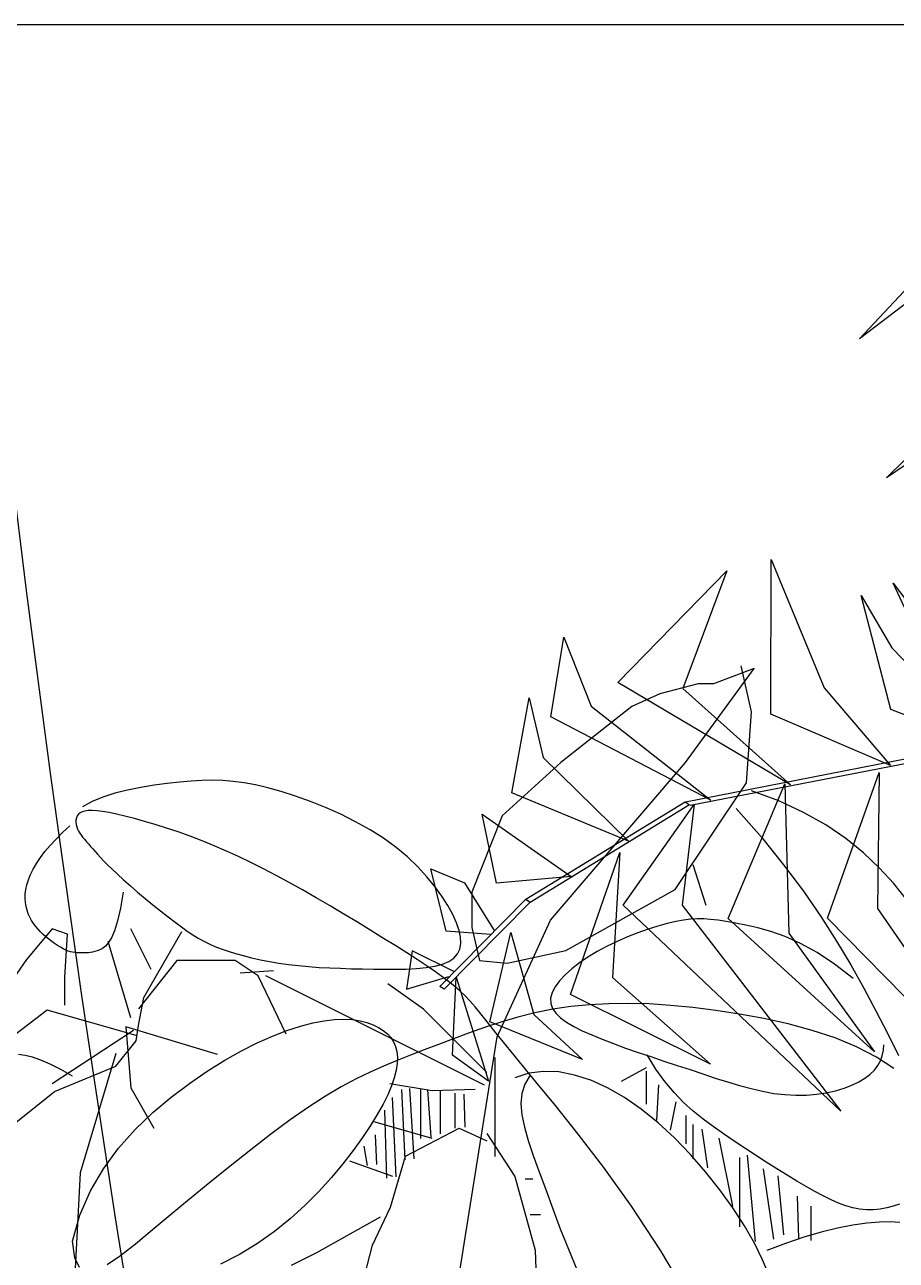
# Model space of a CAD drawing. Header units: metres. Extents: x 10 to 239, y 2 to 253.
# Drawn here: x 88.04 to 91.73, y 132.79 to 138.03 of the extents above; entities that cross this region are included whole.
import ezdxf

# ---------------------------------------------------------------- set-up
doc = ezdxf.new("R2010")
doc.units = ezdxf.units.M
doc.header["$MEASUREMENT"] = 0
doc.layers.add('0marcos', color=10, linetype='Continuous', plot=False)
doc.layers.add('1', color=7, linetype='Continuous')
doc.layers.add('cot200', color=9, linetype='Continuous')
doc.layers.add('barrera', color=7, linetype='Continuous', lineweight=0, true_color=0x9dbb63)
doc.layers.add('bloques ARBOLES', color=7, linetype='Continuous', true_color=0xb8d897)

# ---------------------------------------------------------------- blocks, each defined once
blk = doc.blocks.new('A$C6F4E7DED')
for p, q in [((1111.6, 2071.3), (1034.6, 2176.8)), ((1034.6, 2176.8), (1080.2, 2159.7)), ((1037.5, 2128.3), (1048.9, 2179.6)), ((1080.2, 2159.7), (1097.4, 2159.7)), ((1097.4, 2159.7), (1140.1, 2148.3)), ((1140.1, 2148.3), (1171.5, 2134)), ((1043.2, 2048.5), (1037.5, 2128.3)), ((1171.5, 2134), (1251.4, 2071.3)), ((1262.8, 1894.6), (1111.6, 2071.3)), ((1251.4, 2071.3), (1317, 2011.5)), ((1006.9, 2028.2), (1037.5, 2039.7)), ((1123, 1928.8), (1043.2, 2048.5)), ((1548.8, 2033.5), (1564.8, 2038.6)), ((1564.8, 2038.6), (1579.9, 2042.8)), ((1579.9, 2042.8), (1593.7, 2046.1)), ((1593.7, 2046.1), (1606.5, 2048.5)), ((1606.5, 2048.5), (1618.7, 2050.1)), ((1618.7, 2050.1), (1630.4, 2051.1)), ((1630.4, 2051.1), (1642, 2051.4)), ((1642, 2051.4), (1653.8, 2051.1)), ((1653.8, 2051.1), (1666, 2050.4)), ((1666, 2050.4), (1679, 2049.2)), ((1679, 2049.2), (1692.9, 2047.7)), ((1692.9, 2047.7), (1707.5, 2045.8)), ((1707.5, 2045.8), (1722.4, 2043.4)), ((1722.4, 2043.4), (1737.1, 2040.4)), ((1737.1, 2040.4), (1751.4, 2036.8)), ((979.2, 2015.3), (1006.9, 2028.2)), ((1515.2, 2020.8), (1532.2, 2027.5)), ((1532.2, 2027.5), (1548.8, 2033.5)), ((1751.4, 2036.8), (1764.8, 2032.5)), ((1764.8, 2032.5), (1777, 2027.4)), ((1777, 2027.4), (1787.6, 2021.4)), ((954.2, 2001.2), (979.2, 2015.3)), ((1054.6, 2019.7), (1026.4, 1987.4)), ((1317, 2011.5), (1351.2, 1926)), ((1481.4, 2004.9), (1498.1, 2013.2)), ((1498.1, 2013.2), (1515.2, 2020.8)), ((1729.6, 2008.5), (1740.1, 2011.1)), ((1740.1, 2011.1), (1749.6, 2013.3)), ((1749.6, 2013.3), (1757.9, 2015.1)), ((1757.9, 2015.1), (1765.2, 2016.3)), ((1765.2, 2016.3), (1771.4, 2017.1)), ((1771.4, 2017.1), (1776.8, 2017.4)), ((1776.8, 2017.4), (1781.3, 2017.4)), ((1781.3, 2017.4), (1785, 2016.9)), ((1785, 2016.9), (1788, 2016)), ((1788, 2016), (1790.5, 2014.8)), ((1790.5, 2014.8), (1792.3, 2013.2)), ((1792.3, 2013.2), (1793.7, 2011.3)), ((1793.7, 2011.3), (1794.6, 2009.1)), ((931.8, 1986), (954.2, 2001.2)), ((1465.3, 1995.9), (1481.4, 2004.9)), ((1680.4, 1993.4), (1693.5, 1997.8)), ((1693.5, 1997.8), (1706.2, 2001.8)), ((1706.2, 2001.8), (1718.3, 2005.3)), ((1718.3, 2005.3), (1729.6, 2008.5)), ((1793.3, 1996.7), (1792.1, 1994.3)), ((1794.2, 1999.2), (1793.3, 1996.7)), ((1794.9, 2001.8), (1794.2, 1999.2)), ((1794.6, 2009.1), (1795.1, 2006.8)), ((1795.2, 2004.3), (1794.9, 2001.8)), ((1795.1, 2006.8), (1795.2, 2004.3)), ((1810, 1992.7), (1801.9, 2000.1)), ((911.7, 1969.8), (931.8, 1986)), ((1026.4, 1987.4), (1001.4, 1956.5)), ((1436.1, 1976), (1450.1, 1986.3)), ((1450.1, 1986.3), (1465.3, 1995.9)), ((1640, 1977.9), (1653.5, 1983.4)), ((1653.5, 1983.4), (1667.1, 1988.6)), ((1667.1, 1988.6), (1680.4, 1993.4)), ((1783.1, 1982.4), (1780.9, 1979.9)), ((1785.2, 1984.8), (1783.1, 1982.4)), ((1787.2, 1987.2), (1785.2, 1984.8)), ((1789, 1989.5), (1787.2, 1987.2)), ((1790.7, 1991.9), (1789, 1989.5)), ((1792.1, 1994.3), (1790.7, 1991.9)), ((1817.4, 1985.4), (1810, 1992.7)), ((1824, 1978.3), (1817.4, 1985.4)), ((893.8, 1952.9), (911.7, 1969.8)), ((1423.3, 1965.3), (1436.1, 1976)), ((1612.7, 1965.7), (1626.4, 1972)), ((1626.4, 1972), (1640, 1977.9)), ((1773.7, 1971.5), (1770.9, 1968.3)), ((1776.2, 1974.5), (1773.7, 1971.5)), ((1778.6, 1977.2), (1776.2, 1974.5)), ((1780.9, 1979.9), (1778.6, 1977.2)), ((1829.9, 1971.4), (1824, 1978.3)), ((1835, 1964.6), (1829.9, 1971.4)), ((1001.4, 1956.5), (979.2, 1926.9)), ((1103.1, 1957), (1088.8, 1911.4)), ((1411.8, 1954.3), (1423.3, 1965.3)), ((1584.8, 1952), (1598.8, 1959.1)), ((1598.8, 1959.1), (1612.7, 1965.7)), ((1759.7, 1956.4), (1754.6, 1951.5)), ((1764, 1960.8), (1759.7, 1956.4)), ((1767.7, 1964.8), (1764, 1960.8)), ((1770.9, 1968.3), (1767.7, 1964.8)), ((1839.4, 1958.1), (1835, 1964.6)), ((1843.1, 1951.8), (1839.4, 1958.1)), ((877.8, 1935.5), (893.8, 1952.9)), ((1392.5, 1932.1), (1401.5, 1943.2)), ((1401.5, 1943.2), (1411.8, 1954.3)), ((1555.8, 1936.7), (1570.5, 1944.5)), ((1570.5, 1944.5), (1584.8, 1952)), ((1748.6, 1945.9), (1741.7, 1939.7)), ((1754.6, 1951.5), (1748.6, 1945.9)), ((1846.1, 1945.7), (1843.1, 1951.8)), ((1848.4, 1939.8), (1846.1, 1945.7)), ((863.7, 1917.6), (877.8, 1935.5)), ((979.2, 1926.9), (959.6, 1898.4)), ((1245.7, 1860.4), (1123, 1928.8)), ((1384.6, 1921.2), (1392.5, 1932.1)), ((1525.6, 1919.6), (1540.9, 1928.3)), ((1540.9, 1928.3), (1555.8, 1936.7)), ((1734.1, 1933), (1725.9, 1926)), ((1741.7, 1939.7), (1734.1, 1933)), ((1850.1, 1934.2), (1848.4, 1939.8)), ((1851.3, 1928.9), (1850.1, 1934.2)), ((1851.9, 1923.8), (1851.3, 1928.9)), ((1351.2, 1926), (1351.2, 1886.1)), ((1378, 1910.7), (1384.6, 1921.2)), ((1510, 1910.5), (1525.6, 1919.6)), ((1717.4, 1918.9), (1708.7, 1911.8)), ((1725.9, 1926), (1717.4, 1918.9)), ((1742, 1926), (1745.2, 1907.8)), ((1851, 1909.8), (1851.7, 1914.2)), ((1851.7, 1914.2), (1852, 1918.9)), ((1852, 1918.9), (1851.9, 1923.8)), ((1368.4, 1891.5), (1372.6, 1900.8)), ((1372.6, 1900.8), (1378, 1910.7)), ((1479.2, 1892), (1494.5, 1901.3)), ((1494.5, 1901.3), (1510, 1910.5)), ((1700.1, 1904.8), (1691.8, 1898.3)), ((1708.7, 1911.8), (1700.1, 1904.8)), ((1745.2, 1907.8), (1748.6, 1893.5)), ((1846.8, 1897.8), (1848.5, 1901.6)), ((1848.5, 1901.6), (1849.9, 1905.6)), ((1849.9, 1905.6), (1851, 1909.8)), ((959.6, 1898.4), (942, 1870.9)), ((1015.8, 1881.8), (1030.5, 1885.9)), ((1030.5, 1885.9), (1043.7, 1888.8)), ((1043.7, 1888.8), (1055.5, 1891)), ((1055.5, 1891), (1065.9, 1892.8)), ((1065.9, 1892.8), (1075, 1894.3)), ((1075, 1894.3), (1083.3, 1895.3)), ((1083.3, 1895.3), (1091, 1895.9)), ((1091, 1895.9), (1098.5, 1896)), ((1098.5, 1896), (1106, 1895.6)), ((1106, 1895.6), (1113.9, 1894.6)), ((1113.9, 1894.6), (1122.5, 1892.9)), ((1122.5, 1892.9), (1132.1, 1890.6)), ((1132.1, 1890.6), (1142.5, 1887.7)), ((1142.5, 1887.7), (1153.5, 1884.2)), ((1322.7, 1763.5), (1262.8, 1894.6)), ((1351.2, 1886.1), (1342.6, 1849)), ((1365.4, 1883), (1368.4, 1891.5)), ((1464.3, 1882.9), (1479.2, 1892)), ((1676.8, 1886.9), (1670.2, 1882.1)), ((1684, 1892.2), (1676.8, 1886.9)), ((1691.8, 1898.3), (1684, 1892.2)), ((1748.6, 1893.5), (1752, 1882.6)), ((1837.6, 1884.4), (1840.2, 1887.5)), ((1840.2, 1887.5), (1842.6, 1890.8)), ((1842.6, 1890.8), (1844.8, 1894.2)), ((1844.8, 1894.2), (1846.8, 1897.8)), ((982.5, 1868.4), (999.8, 1876.1)), ((999.8, 1876.1), (1015.8, 1881.8)), ((1153.5, 1884.2), (1164.9, 1880.2)), ((1164.9, 1880.2), (1176.5, 1875.6)), ((1176.5, 1875.6), (1188.1, 1870.5)), ((1363.5, 1868.2), (1363.8, 1875.2)), ((1363.8, 1875.2), (1365.4, 1883)), ((1436.5, 1865.5), (1450, 1874)), ((1450, 1874), (1464.3, 1882.9)), ((1657.9, 1874.2), (1651.8, 1870.9)), ((1663.9, 1878), (1657.9, 1874.2)), ((1670.2, 1882.1), (1663.9, 1878)), ((1719.1, 1807.7), (1676.4, 1881.8)), ((1710.6, 1839), (1733.4, 1884.6)), ((1752, 1882.6), (1755.4, 1874.6)), ((1755.4, 1874.6), (1758.8, 1868.9)), ((1804.7, 1878.9), (1821.8, 1884.6)), ((1807.6, 1830.5), (1804.7, 1878.9)), ((1821.8, 1884.6), (1850.4, 1850.4)), ((1822.3, 1870.5), (1825.5, 1873)), ((1825.5, 1873), (1828.7, 1875.7)), ((1828.7, 1875.7), (1831.8, 1878.5)), ((1831.8, 1878.5), (1834.8, 1881.4)), ((1834.8, 1881.4), (1837.6, 1884.4)), ((942, 1870.9), (926.1, 1844.2)), ((944.2, 1845.2), (963.9, 1858.2)), ((963.9, 1858.2), (982.5, 1868.4)), ((1188.1, 1870.5), (1199.5, 1865.1)), ((1199.5, 1865.1), (1210.5, 1859.2)), ((1210.5, 1859.2), (1220.9, 1853)), ((1311.3, 1846.2), (1245.7, 1860.4)), ((1364.6, 1861.9), (1363.5, 1868.2)), ((1367.2, 1856.5), (1364.6, 1861.9)), ((1412.6, 1850.2), (1423.9, 1857.6)), ((1423.9, 1857.6), (1436.5, 1865.5)), ((1624.5, 1859.7), (1616.3, 1857.1)), ((1632.2, 1862.3), (1624.5, 1859.7)), ((1639.2, 1865), (1632.2, 1862.3)), ((1645.7, 1867.8), (1639.2, 1865)), ((1651.8, 1870.9), (1645.7, 1867.8)), ((1733.4, 1784.9), (1759.1, 1870.4)), ((1758.8, 1868.9), (1762.1, 1865.2)), ((1762.1, 1865.2), (1765.3, 1862.7)), ((1765.3, 1862.7), (1768.4, 1861.1)), ((1768.4, 1861.1), (1771.2, 1860)), ((1771.2, 1860), (1773.9, 1859.1)), ((1773.9, 1859.1), (1776.4, 1858.4)), ((1776.4, 1858.4), (1778.8, 1858)), ((1778.8, 1858), (1781.1, 1857.8)), ((1781.1, 1857.8), (1783.3, 1857.6)), ((1783.3, 1857.6), (1785.5, 1857.6)), ((1785.5, 1857.6), (1787.6, 1857.6)), ((1787.6, 1857.6), (1789.7, 1857.6)), ((1789.7, 1857.6), (1791.9, 1857.6)), ((1791.9, 1857.6), (1794.1, 1857.8)), ((1794.1, 1857.8), (1796.4, 1858)), ((1796.4, 1858), (1798.8, 1858.4)), ((1798.8, 1858.4), (1801.2, 1859)), ((1801.2, 1859), (1803.9, 1859.8)), ((1803.9, 1859.8), (1806.6, 1860.9)), ((1806.6, 1860.9), (1809.6, 1862.3)), ((1809.6, 1862.3), (1812.6, 1864)), ((1812.6, 1864), (1815.8, 1865.9)), ((1815.8, 1865.9), (1819, 1868.1)), ((1819, 1868.1), (1822.3, 1870.5)), ((926.1, 1844.2), (911.6, 1818.2)), ((923.4, 1828.8), (944.2, 1845.2)), ((1220.9, 1853), (1230.4, 1846.5)), ((1230.4, 1846.5), (1239.1, 1839.8)), ((1342.6, 1849), (1311.3, 1846.2)), ((1371.3, 1851.9), (1367.2, 1856.5)), ((1376.9, 1848.1), (1371.3, 1851.9)), ((1384.1, 1845.1), (1376.9, 1848.1)), ((1392.6, 1842.8), (1384.1, 1845.1)), ((1402.3, 1843.4), (1412.6, 1850.2)), ((1556.6, 1844.7), (1545.4, 1843.4)), ((1567.5, 1846.3), (1556.6, 1844.7)), ((1578.1, 1848.1), (1567.5, 1846.3)), ((1588.3, 1850.1), (1578.1, 1848.1)), ((1598.1, 1852.3), (1588.3, 1850.1)), ((1590.8, 1831.9), (1616.5, 1849)), ((1607.4, 1854.6), (1598.1, 1852.3)), ((1616.3, 1857.1), (1607.4, 1854.6)), ((1616.5, 1849), (1682.1, 1849)), ((1682.1, 1849), (1724.9, 1794.9)), ((1850.4, 1850.4), (1896, 1784.9)), ((1239.1, 1839.8), (1246.6, 1833.1)), ((1246.6, 1833.1), (1252.9, 1826.3)), ((1336.9, 1709.4), (1582.2, 1831.9)), ((1377.2, 1825.5), (1384.7, 1831.2)), ((1384.7, 1831.2), (1393.1, 1837.1)), ((1402.4, 1841.3), (1392.6, 1842.8)), ((1393.1, 1837.1), (1402.3, 1843.4)), ((1413.1, 1840.2), (1402.4, 1841.3)), ((1424.6, 1839.6), (1413.1, 1840.2)), ((1436.6, 1839.4), (1424.6, 1839.6)), ((1449, 1839.4), (1436.6, 1839.4)), ((1461.5, 1839.5), (1449, 1839.4)), ((1473.9, 1839.7), (1461.5, 1839.5)), ((1486.2, 1840), (1473.9, 1839.7)), ((1498.4, 1840.4), (1486.2, 1840)), ((1510.5, 1840.9), (1498.4, 1840.4)), ((1522.3, 1841.5), (1510.5, 1840.9)), ((1534, 1842.4), (1522.3, 1841.5)), ((1545.4, 1843.4), (1534, 1842.4)), ((1559.4, 1766.4), (1590.8, 1831.9)), ((1573.7, 1837.6), (1610.8, 1834.8)), ((1807.6, 1799.1), (1807.6, 1830.5)), ((911.6, 1818.2), (897.9, 1792.7)), ((1252.9, 1826.3), (1257.8, 1819.7)), ((1257.8, 1819.7), (1261.2, 1813.2)), ((1364.1, 1814.6), (1370.3, 1820)), ((1370.3, 1820), (1377.2, 1825.5)), ((1405.4, 1794.6), (1445.3, 1823.1)), ((1261.2, 1813.2), (1262.8, 1806.9)), ((1262.8, 1806.9), (1262.6, 1801.1)), ((1347.3, 1797.1), (1352.9, 1803.4)), ((1352.9, 1803.4), (1358.3, 1809.1)), ((1358.3, 1809.1), (1364.1, 1814.6)), ((1724.9, 1776.3), (1719.1, 1807.7)), ((897.9, 1792.7), (884.9, 1767.6)), ((1023.6, 1784.1), (1050.9, 1789.1)), ((1050.9, 1789.1), (1077.6, 1793.2)), ((1077.6, 1793.2), (1103.4, 1796.4)), ((1103.4, 1796.4), (1128.2, 1798.8)), ((1128.2, 1798.8), (1152.1, 1800.4)), ((1152.1, 1800.4), (1175.2, 1801)), ((1175.2, 1801), (1197.5, 1800.7)), ((1197.5, 1800.7), (1219, 1799.6)), ((1219, 1799.6), (1240, 1797.5)), ((1240, 1797.5), (1260.4, 1794.4)), ((1256.9, 1790.2), (1251.7, 1785)), ((1260.6, 1795.5), (1256.9, 1790.2)), ((1260.4, 1794.4), (1280.3, 1790.4)), ((1262.6, 1801.1), (1260.6, 1795.5)), ((1280.3, 1790.4), (1299.7, 1785.5)), ((1333.5, 1780), (1341.1, 1789.4)), ((1334.1, 1723.4), (1405.4, 1794.6)), ((1341.1, 1789.4), (1347.3, 1797.1)), ((1727.7, 1764.9), (1827.5, 1793.4)), ((1827.5, 1793.4), (1887.4, 1747.8)), ((969.6, 1770.8), (996.3, 1778)), ((996.3, 1778), (1023.6, 1784.1)), ((1236.8, 1775.2), (1227.3, 1770.4)), ((1244.9, 1780.1), (1236.8, 1775.2)), ((1251.7, 1785), (1244.9, 1780.1)), ((1299.7, 1785.5), (1318.6, 1780)), ((1318.6, 1780), (1336.9, 1774.1)), ((1324.1, 1768.2), (1333.5, 1780)), ((1461.9, 1777), (1455.8, 1774)), ((1468.7, 1779.5), (1461.9, 1777)), ((1476.4, 1781.5), (1468.7, 1779.5)), ((1485, 1782.8), (1476.4, 1781.5)), ((1494.5, 1783.4), (1485, 1782.8)), ((1505.1, 1783), (1494.5, 1783.4)), ((1516.7, 1781.6), (1505.1, 1783)), ((1529.5, 1779.2), (1516.7, 1781.6)), ((1543.4, 1775.6), (1529.5, 1779.2)), ((1558.5, 1770.7), (1543.4, 1775.6)), ((1636.4, 1743.6), (1739.1, 1774.9)), ((1727.7, 1759.2), (1724.9, 1776.3)), ((1739.1, 1774.9), (1733.4, 1706.5)), ((884.9, 1767.6), (872.5, 1742.6)), ((919.6, 1752.4), (943.8, 1762.3)), ((943.8, 1762.3), (969.6, 1770.8)), ((1204.9, 1760.8), (1192.2, 1755.9)), ((1216.7, 1765.6), (1204.9, 1760.8)), ((1227.3, 1770.4), (1216.7, 1765.6)), ((1312.3, 1753.5), (1324.1, 1768.2)), ((1376.9, 1424.4), (1322.7, 1763.5)), ((1336.9, 1774.1), (1354.7, 1767.8)), ((1354.7, 1767.8), (1371.8, 1761.4)), ((1371.8, 1761.4), (1388.5, 1755)), ((1442, 1762.6), (1438.9, 1757.9)), ((1445.8, 1766.8), (1442, 1762.6)), ((1450.4, 1770.6), (1445.8, 1766.8)), ((1455.8, 1774), (1450.4, 1770.6)), ((1574.6, 1764.4), (1558.5, 1770.7)), ((1591.7, 1756.8), (1574.6, 1764.4)), ((1730.6, 1770.6), (1821.8, 1710.8)), ((889.5, 1748.4), (889.1, 1754.7)), ((890.8, 1742.4), (889.5, 1748.4)), ((897.4, 1740.9), (919.6, 1752.4)), ((1178.8, 1751), (1164.7, 1746.1)), ((1192.2, 1755.9), (1178.8, 1751)), ((1297.6, 1735.4), (1312.3, 1753.5)), ((1388.5, 1755), (1404.4, 1748.8)), ((1404.4, 1748.8), (1419.9, 1742.9)), ((1435.2, 1746.9), (1434.6, 1740.6)), ((1436.6, 1752.7), (1435.2, 1746.9)), ((1438.9, 1757.9), (1436.6, 1752.7)), ((1609.6, 1747.8), (1591.7, 1756.8)), ((1628.3, 1737.2), (1609.6, 1747.8)), ((1750.5, 1730.7), (1727.7, 1759.2)), ((877.7, 1727.9), (897.4, 1740.9)), ((892.9, 1736.7), (890.8, 1742.4)), ((895.9, 1731.3), (892.9, 1736.7)), ((1135.7, 1736.4), (1121, 1731.5)), ((1150.3, 1741.3), (1135.7, 1736.4)), ((1144.6, 1727.3), (1154.4, 1743.3)), ((1164.7, 1746.1), (1150.3, 1741.3)), ((1279.4, 1713.2), (1297.6, 1735.4)), ((1325.5, 1740.4), (1325.5, 1629.3)), ((1419.9, 1742.9), (1435, 1737)), ((1434.6, 1740.6), (1434.9, 1733.6)), ((1434.9, 1733.6), (1436, 1726)), ((1435, 1737), (1450, 1730.8)), ((1647.8, 1725.1), (1628.3, 1737.2)), ((1750.5, 1745), (1790.5, 1611)), ((1812.2, 1727), (1824, 1733)), ((1824, 1733), (1834.5, 1737.4)), ((1834.5, 1737.4), (1843.9, 1740.6)), ((1843.9, 1740.6), (1852.2, 1742.7)), ((1852.2, 1742.7), (1859.5, 1743.8)), ((899.7, 1726.2), (895.9, 1731.3)), ((904.6, 1721.4), (899.7, 1726.2)), ((910.4, 1717), (904.6, 1721.4)), ((1092.1, 1721.9), (1078.1, 1717.3)), ((1106.4, 1726.7), (1092.1, 1721.9)), ((1121, 1731.5), (1106.4, 1726.7)), ((1134.6, 1713.3), (1144.6, 1727.3)), ((1155.6, 1728.7), (1183.6, 1713.4)), ((1155.6, 1724.9), (1155.6, 1688)), ((1217.5, 1714.8), (1235.8, 1720.7)), ((1235.8, 1720.7), (1253.6, 1724.1)), ((1253.6, 1724.1), (1270.8, 1724.7)), ((1270.8, 1724.7), (1287.2, 1722.6)), ((1285.6, 1720.5), (1291.7, 1710.6)), ((1287.2, 1722.6), (1302.7, 1717.7)), ((1436, 1726), (1438.2, 1717.6)), ((1450, 1730.8), (1465.2, 1724)), ((1465.2, 1724), (1481, 1716.4)), ((1667.8, 1711.3), (1647.8, 1725.1)), ((1819, 1702.2), (1750.5, 1730.7)), ((1799, 1719.3), (1812.2, 1727)), ((917.2, 1712.9), (910.4, 1717)), ((925, 1709.2), (917.2, 1712.9)), ((933.7, 1705.9), (925, 1709.2)), ((943.3, 1703), (933.7, 1705.9)), ((1037.9, 1705.4), (1025, 1702.4)), ((1051, 1708.9), (1037.9, 1705.4)), ((1064.4, 1712.9), (1051, 1708.9)), ((1078.1, 1717.3), (1064.4, 1712.9)), ((1124.3, 1700.9), (1134.6, 1713.3)), ((1141.6, 1709.6), (1144.1, 1670.1)), ((1180, 1695.6), (1198.8, 1706.4)), ((1198.8, 1706.4), (1217.5, 1714.8)), ((1257.3, 1686.4), (1279.4, 1713.2)), ((1291.7, 1710.6), (1295.1, 1700)), ((1395.7, 1703.1), (1442.9, 1710.7)), ((1408.5, 1705.6), (1408.5, 1649.6)), ((1421.2, 1705.6), (1416.1, 1626.7)), ((1438.2, 1717.6), (1441.3, 1708.5)), ((1441.3, 1708.5), (1445.4, 1698.6)), ((1481, 1716.4), (1497.6, 1707.4)), ((1497.6, 1707.4), (1515.2, 1697)), ((1688.3, 1695.8), (1667.8, 1711.3)), ((1733.4, 1706.5), (1707.7, 1660.9)), ((953.6, 1700.8), (943.3, 1703)), ((964.5, 1699.2), (953.6, 1700.8)), ((975.9, 1698.2), (964.5, 1699.2)), ((987.7, 1698), (975.9, 1698.2)), ((999.9, 1698.7), (987.7, 1698)), ((1012.3, 1700.1), (999.9, 1698.7)), ((1025, 1702.4), (1012.3, 1700.1)), ((1113.8, 1690), (1124.3, 1700.9)), ((1161.1, 1682.5), (1180, 1695.6)), ((1295.1, 1700), (1296.1, 1688.5)), ((1347.3, 1704.4), (1395.7, 1703.1)), ((1360, 1699.3), (1358.8, 1662.3)), ((1370.2, 1700.5), (1370.2, 1661.1)), ((1386.8, 1703.1), (1386.8, 1654.7)), ((1400.8, 1704.4), (1397, 1650.9)), ((1430.1, 1704.4), (1426.3, 1625.4)), ((1440.3, 1695.5), (1436.5, 1606.3)), ((1445.4, 1698.6), (1450.7, 1687.9)), ((1515.2, 1697), (1534.2, 1684.7)), ((1708.8, 1678.6), (1688.3, 1695.8)), ((1890.3, 1645.2), (1819, 1702.2)), ((1091.8, 1671.3), (1102.9, 1680.2)), ((1102.9, 1680.2), (1113.8, 1690)), ((1122.5, 1690.5), (1128.8, 1658.7)), ((1142.2, 1667.2), (1161.1, 1682.5)), ((1231.7, 1654.5), (1257.3, 1686.4)), ((1296.1, 1688.5), (1295.1, 1676)), ((1449.2, 1681.4), (1446.7, 1605.1)), ((1450.7, 1687.9), (1457.2, 1676.4)), ((1534.2, 1684.7), (1554.8, 1670.3)), ((1728.6, 1659.5), (1708.8, 1678.6)), ((1080.5, 1662.9), (1091.8, 1671.3)), ((1103.4, 1665), (1103.4, 1626.8)), ((1111, 1675.2), (1111, 1643.4)), ((1123.8, 1650.1), (1142.2, 1667.2)), ((1295.1, 1676), (1292.2, 1662.2)), ((1395.7, 1649.6), (1462, 1668.7)), ((1457.2, 1676.4), (1464.9, 1663.9)), ((1464.9, 1663.9), (1473.9, 1650.5)), ((1554.8, 1670.3), (1576.5, 1654.2)), ((1057, 1646.6), (1068.8, 1654.7)), ((1074, 1649.8), (1058.8, 1573.4)), ((1068.8, 1654.7), (1080.5, 1662.9)), ((1093.2, 1659.9), (1086.8, 1616.6)), ((1105.9, 1631.6), (1123.8, 1650.1)), ((1203.2, 1617.1), (1231.7, 1654.5)), ((1292.2, 1662.2), (1287.8, 1647.2)), ((1334.1, 1655.2), (1302.7, 1606.8)), ((1365.5, 1660.9), (1334.1, 1646.7)), ((1425.4, 1629.6), (1365.5, 1660.9)), ((1459.4, 1653.4), (1458.2, 1620.3)), ((1473.9, 1650.5), (1484.1, 1636.1)), ((1576.5, 1654.2), (1599.1, 1636.8)), ((1747.3, 1638.5), (1728.6, 1659.5)), ((1032.9, 1630.6), (1044.9, 1638.6)), ((1044.9, 1638.6), (1057, 1646.6)), ((1287.8, 1647.2), (1282.2, 1630.5)), ((1472.2, 1640.7), (1468.4, 1619.1)), ((1484.1, 1636.1), (1495.7, 1621.1)), ((1599.1, 1636.8), (1622.1, 1618.6)), ((1764.3, 1615.6), (1747.3, 1638.5)), ((1009.1, 1615.5), (1020.9, 1622.9)), ((1020.9, 1622.9), (1032.9, 1630.6)), ((1042.2, 1630.7), (1033.3, 1533.9)), ((1051.1, 1628.1), (1051.1, 1550.4)), ((1088.9, 1612), (1105.9, 1631.6)), ((1282.2, 1630.5), (1275.6, 1612.2)), ((1442.5, 1572.6), (1425.4, 1629.6)), ((1439.6, 1606.8), (1488.1, 1623.9)), ((986.6, 1601.7), (997.6, 1608.4)), ((997.6, 1608.4), (1009.1, 1615.5)), ((1024.4, 1615.4), (1012.9, 1536.4)), ((1072.9, 1591.9), (1088.9, 1612)), ((1172.2, 1573.6), (1203.2, 1617.1)), ((1275.6, 1612.2), (1268.3, 1592.1)), ((1495.7, 1621.1), (1508.6, 1605.6)), ((1622.1, 1618.6), (1645.1, 1600)), ((1778.9, 1590.6), (1764.3, 1615.6)), ((1790.5, 1611), (1804.7, 1337.5)), ((966.3, 1590), (976.1, 1595.6)), ((976.1, 1595.6), (986.6, 1601.7)), ((1007.8, 1607.7), (1001.4, 1541.5)), ((1302.7, 1606.8), (1279.9, 1524.1)), ((1282.8, 1603.7), (1291.3, 1603.7)), ((1508.6, 1605.6), (1522.8, 1590)), ((1645.1, 1600), (1667.6, 1581.5)), ((939.9, 1577), (948.3, 1580.7)), ((948.3, 1580.7), (957, 1585)), ((957, 1585), (966.3, 1590)), ((986.1, 1584.8), (984.8, 1537.7)), ((1058.3, 1571.6), (1072.9, 1591.9)), ((1268.3, 1592.1), (1260.4, 1570.6)), ((1522.8, 1590), (1538.2, 1574.5)), ((1667.6, 1581.5), (1689.3, 1563.5)), ((1790.7, 1563.4), (1778.9, 1590.6)), ((871.3, 1575.8), (878.4, 1573.5)), ((878.4, 1573.5), (885.8, 1571.6)), ((885.8, 1571.6), (893.3, 1570.2)), ((893.3, 1570.2), (901, 1569.5)), ((901, 1569.5), (908.6, 1569.5)), ((908.6, 1569.5), (916.3, 1570.2)), ((916.3, 1570.2), (924, 1571.7)), ((924, 1571.7), (931.8, 1574)), ((931.8, 1574), (939.9, 1577)), ((970.8, 1573.4), (970.8, 1535.2)), ((1045.3, 1551.4), (1058.3, 1571.6)), ((1139.3, 1523.5), (1172.2, 1573.6)), ((1260.4, 1570.6), (1251.9, 1548.2)), ((1462.4, 1529.8), (1442.5, 1572.6)), ((1538.2, 1574.5), (1554.8, 1559.4)), ((871.1, 1555.2), (881.5, 1555.9)), ((881.5, 1555.9), (893.9, 1555.7)), ((893.9, 1555.7), (908, 1554.4)), ((908, 1554.4), (923.8, 1552.1)), ((1274.2, 1563.8), (1285.6, 1563.8)), ((1453.9, 1561.2), (1525.2, 1521.3)), ((1554.8, 1559.4), (1572.6, 1545)), ((1689.3, 1563.5), (1709.6, 1546.5)), ((1799, 1534.1), (1790.7, 1563.4)), ((923.8, 1552.1), (941, 1548.7)), ((941, 1548.7), (959.4, 1544.2)), ((959.4, 1544.2), (978.9, 1538.6)), ((1034.1, 1531.9), (1045.3, 1551.4)), ((1251.9, 1548.2), (1242.8, 1525.4)), ((1572.6, 1545), (1591.5, 1531.5)), ((1709.6, 1546.5), (1728.4, 1530.9)), ((978.9, 1538.6), (999.2, 1531.8)), ((999.2, 1531.8), (1020.3, 1523.9)), ((1025, 1513.4), (1034.1, 1531.9)), ((1242.8, 1525.4), (1233.2, 1502.6)), ((1485.3, 1441.5), (1462.4, 1529.8)), ((1591.5, 1531.5), (1611.6, 1519.2)), ((1728.4, 1530.9), (1745.3, 1517.7)), ((1796.5, 1515.7), (1799, 1534.1)), ((1017.8, 1495.9), (1025, 1513.4)), ((1105, 1466.4), (1139.3, 1523.5)), ((1279.9, 1524.1), (1274.2, 1356)), ((1525.2, 1521.3), (1553.7, 1507)), ((1611.6, 1519.2), (1632.8, 1508.4)), ((1745.3, 1517.7), (1760.1, 1507.6)), ((1791.2, 1504.6), (1796.5, 1515.7))]:
    blk.add_line(p, q)
blk = doc.blocks.new('A$C16B70096')
for p, q in [((1554, 1133.5), (1339.5, 1364)), ((1328.5, 1306), (1554, 1133.5)), ((1520.5, 959.5), (1316.5, 1161.5)), ((1295, 1112.5), (1520.5, 959.5)), ((1664.5, 857.5), (1598.5, 697)), ((1665, 664), (1664.5, 857.5)), ((1856.5, 703.5), (1720, 843.5)), ((1720, 843.5), (1775, 696)), ((1512, 828), (1404.5, 686)), ((1470, 737.5), (1512, 828)), ((1552, 812.5), (1513.5, 747)), ((1515, 670), (1552, 812.5)), ((1924, 760.5), (1889.5, 674)), ((1940, 660.5), (1924, 760.5)), ((1513.5, 747), (1395.5, 623.5)), ((1598.5, 697), (1515.5, 600)), ((1640.5, 575.5), (1856.5, 703.5)), ((1775, 696), (1640.5, 575.5)), ((1967, 684.5), (1949.5, 610)), ((1989, 565.5), (1967, 684.5)), ((1395.5, 623.5), (1515, 670)), ((1889.5, 674), (1740, 556.5)), ((1515.5, 600), (1665, 664)), ((1740, 556.5), (1940, 660.5)), ((1766, 550), (1369, 627.5)), ((1374.5, 631.5), (1771.5, 554)), ((1949.5, 610), (1843, 505)), ((1594, 409), (1529.5, 591)), ((1529.5, 591), (1531.5, 421)), ((1647.5, 577), (1642.5, 390)), ((1718.5, 408.5), (1647.5, 577)), ((1843, 505), (1989, 565.5)), ((1849.5, 425), (1761, 551)), ((1761, 551), (1776, 425)), ((1772, 554.5), (1766.5, 550.5)), ((1766.5, 550.5), (1966, 428.5)), ((1771.5, 554), (1767, 551)), ((1971.5, 432.5), (1772, 554.5)), ((2026, 539), (1914.5, 461)), ((2008, 452.5), (2026, 539)), ((1915.5, 313.5), (1854, 491)), ((1854, 491), (1863, 334.5)), ((2090, 470.5), (2048, 453)), ((2071, 392.5), (2090, 470.5)), ((1914.5, 461), (2008, 452.5)), ((2048, 453), (2011, 393.5)), ((1531.5, 421), (1357.5, 167.5)), ((1577.5, 167.5), (1849.5, 425)), ((1776, 425), (1577.5, 167.5)), ((1971.5, 432.5), (1966, 429)), ((1966, 429), (2073.5, 320)), ((2079, 323.5), (1971.5, 432.5)), ((1357.5, 167.5), (1594, 409)), ((1535.5, 241.5), (1718.5, 408.5)), ((1642.5, 390), (1535.5, 241.5)), ((1990, 391), (1961.5, 288.5)), ((2016.5, 279), (1990, 391)), ((2015.5, 388.5), (2071, 392.5)), ((2061.5, 342), (2113.5, 368)), ((2113.5, 368), (2120.5, 320)), ((1863, 334.5), (1740.5, 226)), ((2058.5, 335), (2018, 205)), ((2063, 237.5), (2058.5, 335)), ((2120.5, 320), (2067.5, 336)), ((1740.5, 226), (1915.5, 313.5)), ((2073.5, 320), (2079, 323.5)), ((1961.5, 288.5), (1900.5, 232)), ((1900.5, 232), (2016.5, 279)), ((2018, 205), (2063, 237.5))]:
    blk.add_line(p, q)
blk = doc.blocks.new('asddsd')
at = {"layer": 'bloques ARBOLES'}
for name, p, xscale, yscale, zscale in [('A$C16B70096', (78.4615, 49.0448, 1.2423), -0.003392618244440136, 0.003392618244440136, 0.003392618244440136), ('A$C6F4E7DED', (76.6553, 43.2571, 1.2423), -0.00378276582045174, 0.00378276582045174, 0.00378276582045174)]:
    blk.add_blockref(name, p, dxfattribs=dict(at, xscale=xscale, yscale=yscale, zscale=zscale))

msp = doc.modelspace()

# ---------------------------------------------------------------- linework, layer by layer
at = {"layer": '0marcos'}
msp.add_lwpolyline([(18.38943, 83.80593), (105.215, 83.80593), (105.215, 138.0295), (18.38943, 138.0295)], close=True, dxfattribs=at)
at = {"layer": 'barrera'}
for points, knots in [([(75.73942, 138.0295), (75.90592, 132.24856), (75.56894, 125.59934), (78.41125, 118.95323), (87.62299, 118.78101), (90.20739, 116.57328), (88.83191, 114.43831)], [0, 0, 0, 0, 0.8755826, 1.8755826, 2.8755826, 3.8755826, 3.8755826, 3.8755826, 3.8755826]), ([(90.10427, 117.22722), (90.10054, 117.23431), (90.09678, 117.24137), (89.93855, 117.5353), (89.73541, 117.78368), (89.27878, 118.20756), (89.02506, 118.38479), (88.48436, 118.69224), (88.19676, 118.8226), (87.20305, 119.19889), (86.43212, 119.37331), (84.84876, 119.66158), (84.03139, 119.77894), (82.45549, 120.06365), (81.69779, 120.23168), (80.66832, 120.58795), (80.33, 120.73415), (79.68813, 121.09274), (79.38702, 121.31764), (78.8384, 121.84466), (78.59273, 122.14611), (77.90446, 123.21403), (77.55097, 124.12748), (77.19274, 125.72824), (77.10216, 126.28864), (76.96957, 127.47861), (76.9266, 128.11351), (76.82933, 130.39042), (76.8268, 132.31045), (76.7317, 135.83918), (76.69679, 136.88129), (76.64589, 138.0295)], [5.0005813, 5.0005813, 5.0005813, 5.0005813, 5.0039387, 5.0039387, 5.1407367, 5.1407367, 5.2775346, 5.2775346, 5.4143326, 5.4143326, 5.7278842, 5.7278842, 6.0414357, 6.0414357, 6.3549873, 6.3549873, 6.5302849, 6.5302849, 6.7323037, 6.7323037, 6.9343224, 6.9343224, 7.3625573, 7.3625573, 7.5707002, 7.5707002, 7.7788431, 7.7788431, 8.242433, 8.242433, 8.4137974, 8.4137974, 8.4137974, 8.4137974])]:
    msp.add_open_spline(points, degree=3, knots=knots, dxfattribs=at)
at = {"layer": 'cot200'}
msp.add_open_spline([(105.215, 109.73865), (103.29078, 109.76236), (101.5175, 110.1562), (99.89572, 110.92152), (99.01349, 111.33785), (98.17608, 111.86411), (97.3836, 112.50051), (94.26818, 115.00238), (91.84697, 119.20652), (90.12537, 125.12614), (89.99638, 125.56964), (89.87133, 126.02276), (89.75033, 126.48592), (88.88037, 129.81605), (88.22034, 133.6646), (87.76942, 138.0295)], degree=3, knots=[2.7323709, 2.7323709, 2.7323709, 2.7323709, 2.9382831, 2.9382831, 2.9382831, 3.0502975, 3.0502975, 3.0502975, 3.4906512, 3.4906512, 3.4906512, 3.5236424, 3.5236424, 3.5236424, 3.7608538, 3.7608538, 3.7608538, 3.7608538], dxfattribs=at)

# ---------------------------------------------------------------- block references
at = {"layer": '1', "lineweight": 0}
msp.add_blockref('asddsd', (18.38943, 83.80593), dxfattribs=at)

doc.saveas('drawing.dxf')
